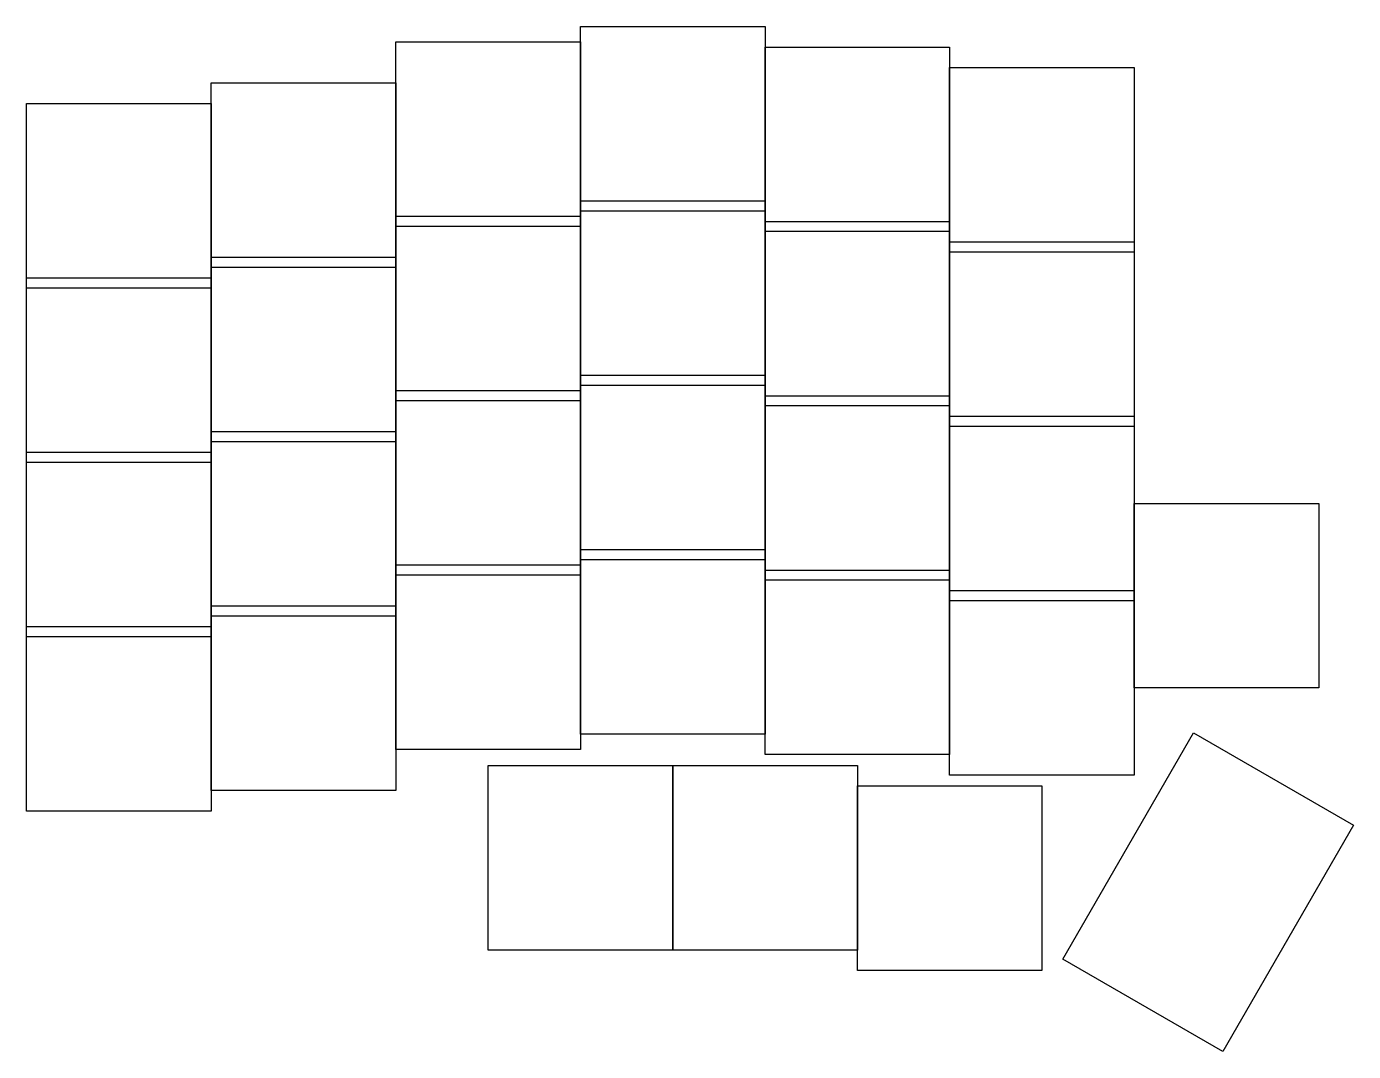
# Model space of a CAD drawing. Header units: millimetres. Extents: x -9 to 120, y -32 to 68.
import ezdxf

# ---------------------------------------------------------------- set-up
doc = ezdxf.new("R2010")
doc.units = ezdxf.units.MM

msp = doc.modelspace()

# ---------------------------------------------------------------- linework, layer by layer
for p, q in [((45, 67.5), (63, 67.5)), ((45, 49.5), (45, 67.5)), ((63, 67.5), (63, 49.5)), ((27, 66), (45, 66)), ((27, 48), (27, 66)), ((45, 66), (45, 48)), ((63, 65.5), (81, 65.5)), ((63, 47.5), (63, 65.5)), ((81, 65.5), (81, 47.5)), ((81, 63.5), (99, 63.5)), ((81, 45.5), (81, 63.5)), ((99, 63.5), (99, 45.5)), ((9, 62), (27, 62)), ((9, 44), (9, 62)), ((27, 62), (27, 44)), ((-9, 60), (9, 60)), ((-9, 42), (-9, 60)), ((9, 60), (9, 42)), ((45, 50.5), (63, 50.5)), ((45, 32.5), (45, 50.5)), ((63, 50.5), (63, 32.5)), ((63, 49.5), (45, 49.5)), ((27, 49), (45, 49)), ((27, 31), (27, 49)), ((45, 48), (27, 48)), ((45, 49), (45, 31)), ((63, 48.5), (81, 48.5)), ((63, 30.5), (63, 48.5)), ((81, 48.5), (81, 30.5)), ((81, 47.5), (63, 47.5)), ((81, 46.5), (99, 46.5)), ((81, 28.5), (81, 46.5)), ((99, 45.5), (81, 45.5)), ((99, 46.5), (99, 28.5)), ((9, 45), (27, 45)), ((9, 27), (9, 45)), ((27, 44), (9, 44)), ((27, 45), (27, 27)), ((-9, 43), (9, 43)), ((-9, 25), (-9, 43)), ((9, 43), (9, 25)), ((9, 42), (-9, 42)), ((45, 33.5), (63, 33.5)), ((45, 15.5), (45, 33.5)), ((63, 32.5), (45, 32.5)), ((63, 33.5), (63, 15.5)), ((27, 32), (45, 32)), ((27, 14), (27, 32)), ((45, 32), (45, 14)), ((63, 31.5), (81, 31.5)), ((63, 13.5), (63, 31.5)), ((81, 31.5), (81, 13.5)), ((45, 31), (27, 31)), ((81, 30.5), (63, 30.5)), ((81, 29.5), (99, 29.5)), ((81, 11.5), (81, 29.5)), ((99, 28.5), (81, 28.5)), ((99, 29.5), (99, 11.5)), ((9, 28), (27, 28)), ((9, 10), (9, 28)), ((27, 28), (27, 10)), ((-9, 26), (9, 26)), ((-9, 8), (-9, 26)), ((27, 27), (9, 27)), ((9, 26), (9, 8)), ((9, 25), (-9, 25)), ((99, 21), (117, 21)), ((99, 3), (99, 21)), ((117, 21), (117, 3)), ((45, 16.5), (63, 16.5)), ((45, -1.5), (45, 16.5)), ((63, 16.5), (63, -1.5)), ((27, 15), (45, 15)), ((27, -3), (27, 15)), ((63, 15.5), (45, 15.5)), ((45, 15), (45, -3)), ((63, 14.5), (81, 14.5)), ((63, -3.5), (63, 14.5)), ((81, 14.5), (81, -3.5)), ((45, 14), (27, 14)), ((81, 13.5), (63, 13.5)), ((81, 12.5), (99, 12.5)), ((81, -5.5), (81, 12.5)), ((99, 12.5), (99, -5.5)), ((9, 11), (27, 11)), ((9, -7), (9, 11)), ((27, 11), (27, -7)), ((99, 11.5), (81, 11.5)), ((27, 10), (9, 10)), ((-9, 9), (9, 9)), ((-9, -9), (-9, 9)), ((9, 8), (-9, 8)), ((9, 9), (9, -9)), ((117, 3), (99, 3)), ((63, -1.5), (45, -1.5)), ((92.03, -23.44), (104.78, -1.36)), ((104.78, -1.36), (120.37, -10.36)), ((45, -3), (27, -3)), ((81, -3.5), (63, -3.5)), ((36, -4.55), (54, -4.55)), ((36, -22.55), (36, -4.55)), ((54, -4.55), (54, -22.55)), ((54, -4.55), (72, -4.55)), ((54, -22.55), (54, -4.55)), ((72, -4.55), (72, -22.55)), ((99, -5.5), (81, -5.5)), ((27, -7), (9, -7)), ((72, -6.55), (90, -6.55)), ((72, -24.55), (72, -6.55)), ((90, -6.55), (90, -24.55)), ((9, -9), (-9, -9)), ((120.37, -10.36), (107.62, -32.44)), ((54, -22.55), (36, -22.55)), ((72, -22.55), (54, -22.55)), ((90, -24.55), (72, -24.55)), ((107.62, -32.44), (92.03, -23.44))]:
    msp.add_line(p, q)

doc.saveas('drawing.dxf')
